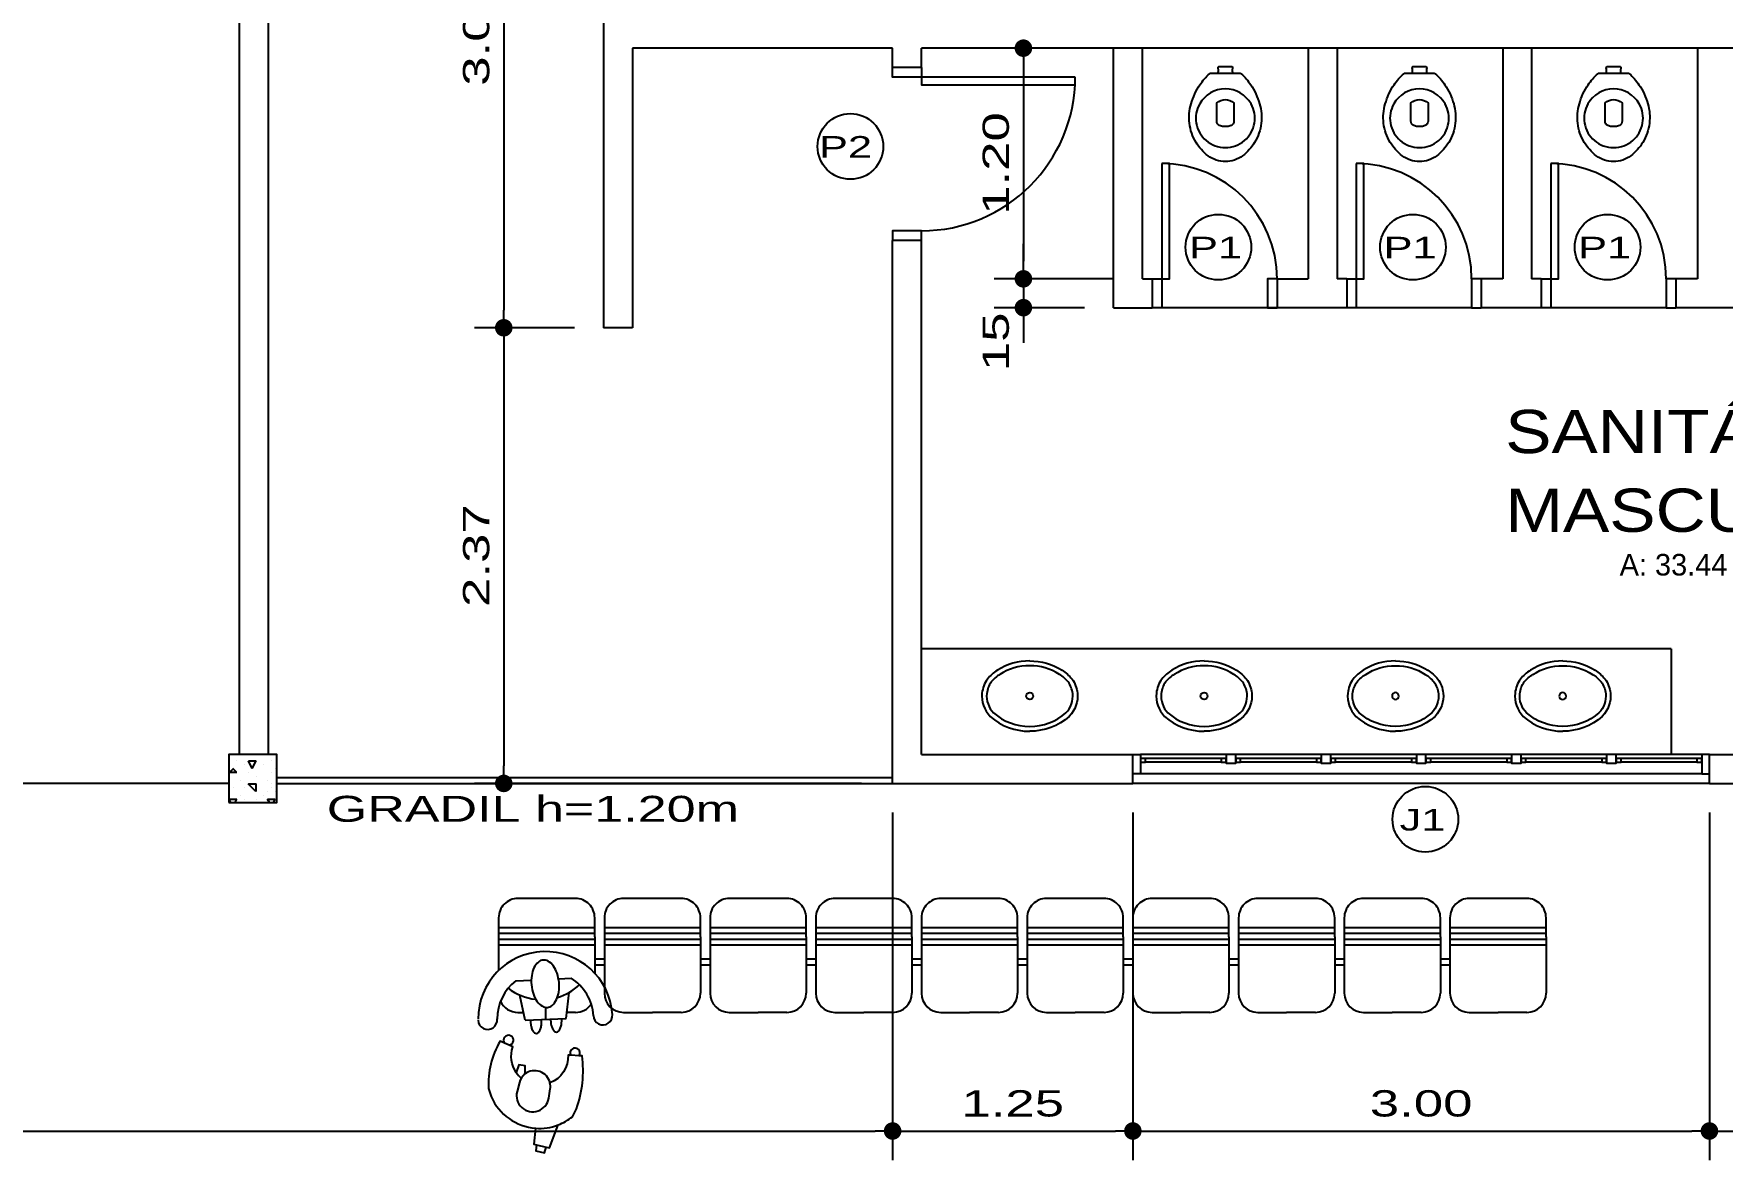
# Model space of a CAD drawing. Extents: x -13.6 to 37.9, y -332.9 to -283.8.
# Drawn here: x 13.56 to 22.35, y -313.26 to -307.4 of the extents above; entities that cross this region are included whole.
import ezdxf
from ezdxf.enums import TextEntityAlignment as Align

# ---------------------------------------------------------------- set-up
doc = ezdxf.new("R2010")
doc.units = 0
doc.header["$LTSCALE"] = 0.525
doc.header["$MEASUREMENT"] = 0
doc.header["$PDSIZE"] = -5
doc.layers.get('0').update_dxf_attribs({"linetype": 'CONTINUOUS'})
doc.layers.get('DEFPOINTS').update_dxf_attribs({"linetype": 'CONTINUOUS'})
for name, color, linetype in [('COTA', 13, 'CONTINUOUS'), ('EQUIP', 1, 'CONTINUOUS'), ('EQUIP_I', 13, 'CONTINUOUS'), ('ESPECARQ', 1, 'CONTINUOUS'), ('ESQUADRIA', 2, 'CONTINUOUS'), ('FOLHA', 1, 'CONTINUOUS'), ('INDCORTE', 2, 'CONTINUOUS'), ('LINVISTA', 13, 'CONTINUOUS'), ('MOBIL', 1, 'CONTINUOUS'), ('MOBIL_I', 13, 'CONTINUOUS'), ('MURO', 3, 'CONTINUOUS'), ('PAREDE', 6, 'CONTINUOUS'), ('PILARES', 5, 'CONTINUOUS'), ('PLANTA', 1, 'CONTINUOUS'), ('REG120-160', 5, 'CONTINUOUS'), ('REG60-100', 2, 'CONTINUOUS'), ('UNIDADE', 4, 'CONTINUOUS')]:
    doc.layers.add(name, color=color, linetype=linetype)
doc.styles.add('REGUA100', font='romnswin', dxfattribs={"width": 1.2})
doc.styles.add('REGUA120', font='romnswin', dxfattribs={"width": 1.2})
doc.styles.add('REGUA60', font='romnswin', dxfattribs={"width": 1.5})
doc.styles.add('REGUA80', font='romnswin', dxfattribs={"width": 1.5})
doc.dimstyles.new('STANDARD$0', dxfattribs={"dimscale": 0.05, "dimtxt": 1.8, "dimasz": 1.2, "dimexe": 2, "dimexo": 2, "dimgap": 0.98, "dimtad": 1, "dimrnd": 0.5, "dimzin": 0, "dimdsep": 46, "dimtxsty": 'REGUA80', "dimblk1": 'DOT', "dimblk2": 'DOT', "dimsah": 1, "dimcen": 4, "dimdle": 4, "dimclrd": 22, "dimclre": 22, "dimclrt": 2, "dimadec": 0, "dimazin": 0, "dimtfac": 1, "dimtmove": 0, "dimatfit": 3, "dimldrblk": 'DOT', "dimfxl": 1, "dimtolj": 1, "dimtzin": 0, "dimarcsym": 0})

# ---------------------------------------------------------------- blocks, each defined once
blk = doc.blocks.new('SAL37S_2')
at = {"layer": 'EQUIP_I', "ltscale": 3}
for points in [[(0.02, -10, 0.145827), (-16.81, -14.87, 0.090827), (-22, -19.4, 0.12568), (-24.84, -26.73, 0.221372), (-20.58, -38.81, 0.186059), (0.02, -46.55, 0.186059)], [(-0.02, -10, -0.145827), (16.81, -14.87, -0.090827), (22, -19.4, -0.12568), (24.84, -26.73, -0.221372), (20.58, -38.81, -0.186059), (-0.02, -46.55, -0.186059)]]:
    blk.add_lwpolyline(points, format="xyb", dxfattribs=at)
blk.add_lwpolyline([(0, -12.5, 0.14623), (-15.5, -17, 0.09047), (-20, -20.9, 0.123903), (-22.35, -27, 0.21906), (-18.85, -37, 0.185248), (0, -44.05, 0.185248), (18.85, -37, 0.21906), (22.35, -27, 0.123903), (20, -20.9, 0.09047), (15.5, -17, 0.14623)], format="xyb", close=True, dxfattribs=at)
blk.add_circle((0, -28.25), 1.8, dxfattribs=at)
blk = doc.blocks.new('SAP7S__2')
at = {"layer": 'EQUIP', "color": 0, "linetype": 'ByBlock', "ltscale": 3}
blk.add_lwpolyline([(-4.36, -13), (-6.93, -13), (-7.45, -13, 0.207706), (-8.2, -13.3, 0.059368), (-13.2, -19, 0.082654), (-17.8, -29, 0.104255), (-18.65, -39, 0.107708), (-15.25, -49, 0.088187), (-9, -56, 0.163426), (0, -59, 0.163426), (9, -56, 0.088187), (15.25, -49, 0.107708), (18.65, -39, 0.104255), (17.8, -29, 0.082654), (13.2, -19, 0.059368), (8.2, -13.3, 0.207706), (7.45, -13), (6.93, -13), (4.36, -13, -0.380199), (3.6, -12.2), (3.6, -11.1, -0.087349), (3.7, -10.7, 0.172037), (3.7, -9.83, 0.102747), (3.57, -9.63, 0.167994), (3.15, -9.5), (0, -9.5), (-3.15, -9.5, 0.167994), (-3.57, -9.63, 0.102747), (-3.7, -9.83, 0.172037), (-3.7, -10.7, -0.087349), (-3.6, -11.1), (-3.6, -12.2, -0.380199)], format="xyb", close=True, dxfattribs=at)
at = {"layer": 'EQUIP_I', "ltscale": 3}
blk.add_line((4.36, -13), (-4.36, -13), dxfattribs=at)
for points in [[(0, -21.2, -0.268395), (13.35, -29, -0.179674), (15.1, -39, -0.170707), (10, -48.05, -0.179561), (0, -51.75, -0.179561), (-10, -48.05, -0.170707), (-15.1, -39, -0.179674), (-13.35, -29, -0.268395)], [(-3, -40.25, 0.183333), (3, -40.25, 0.302776), (4.45, -38), (4.45, -28.4, 0.370787), (-4.45, -28.4), (-4.45, -38, 0.302776)]]:
    blk.add_lwpolyline(points, format="xyb", close=True, dxfattribs=at)
blk = doc.blocks.new('_DOT')
at = {"color": 0, "linetype": 'ByBlock'}
blk.add_line((-0.5, 0), (-1, 0), dxfattribs=at)
at = {"color": 0, "linetype": 'ByBlock', "const_width": 0.5}
blk.add_lwpolyline([(-0.25, 0, 1), (0.25, 0, 1)], format="xyb", close=True, dxfattribs=at)
blk = doc.blocks.new('*D85')
at = {"color": 22, "linetype": 'ByBlock', "ltscale": 3}
for p, q in [((18.0285, -311.4539), (18.0285, -313.2622)), ((5.5697, -313.1102), (17.9373, -313.1102))]:
    blk.add_line(p, q, dxfattribs=at)
at = {"layer": 'DEFPOINTS', "color": 0, "linetype": 'ByBlock', "ltscale": 3}
for p in [(5.4785, -311.3019), (18.0285, -311.3019), (18.0285, -313.1102)]:
    blk.add_point(p, dxfattribs=at)
at = {"color": 22, "linetype": 'ByBlock', "ltscale": 3, "xscale": 0.09119999999999999, "yscale": 0.09119999999999999, "zscale": 0.09119999999999999, "rotation": 180}
blk.add_blockref('_DOT', (5.4785, -313.1102), dxfattribs=at)
at = {"color": 22, "linetype": 'ByBlock', "ltscale": 3, "xscale": 0.09119999999999999, "yscale": 0.09119999999999999, "zscale": 0.09119999999999999}
blk.add_blockref('_DOT', (18.0285, -313.1102), dxfattribs=at)
at = {"color": 2, "linetype": 'ByBlock', "ltscale": 3, "insert": (11.7535, -312.9673), "char_height": 0.1368, "attachment_point": 5, "style": 'REGUA80'}
blk.add_mtext('\\A1;12.55', dxfattribs=at)
blk = doc.blocks.new('COTAPT')
at = {"color": 0, "linetype": 'ByBlock', "ltscale": 3}
blk.add_line((0, 0), (200, 0), dxfattribs=at)
at = {"color": 6, "linetype": 'ByBlock', "ltscale": 3}
blk.add_lwpolyline([(-20, 20), (20, 20), (20, -20), (-20, -20)], close=True, dxfattribs=at)
blk = doc.blocks.new('*D86')
at = {"color": 22, "linetype": 'ByBlock', "ltscale": 3}
for p, q in [((19.2785, -311.4539), (19.2785, -313.2622)), ((18.1197, -313.1102), (19.1873, -313.1102))]:
    blk.add_line(p, q, dxfattribs=at)
at = {"layer": 'DEFPOINTS', "color": 0, "linetype": 'ByBlock', "ltscale": 3}
for p in [(18.0285, -311.3019), (19.2785, -311.3019), (19.2785, -313.1102)]:
    blk.add_point(p, dxfattribs=at)
at = {"color": 22, "linetype": 'ByBlock', "ltscale": 3, "xscale": 0.09119999999999999, "yscale": 0.09119999999999999, "zscale": 0.09119999999999999, "rotation": 180}
blk.add_blockref('_DOT', (18.0285, -313.1102), dxfattribs=at)
at = {"color": 22, "linetype": 'ByBlock', "ltscale": 3, "xscale": 0.09119999999999999, "yscale": 0.09119999999999999, "zscale": 0.09119999999999999}
blk.add_blockref('_DOT', (19.2785, -313.1102), dxfattribs=at)
at = {"color": 2, "linetype": 'ByBlock', "ltscale": 3, "insert": (18.6535, -312.9673), "char_height": 0.1368, "attachment_point": 5, "style": 'REGUA80'}
blk.add_mtext('\\A1;1.25', dxfattribs=at)
blk = doc.blocks.new('*D87')
at = {"color": 22, "linetype": 'ByBlock', "ltscale": 3}
for p, q in [((22.2785, -311.4539), (22.2785, -313.2622)), ((19.3697, -313.1102), (22.1873, -313.1102))]:
    blk.add_line(p, q, dxfattribs=at)
at = {"layer": 'DEFPOINTS', "color": 0, "linetype": 'ByBlock', "ltscale": 3}
for p in [(19.2785, -311.3019), (22.2785, -311.3019), (22.2785, -313.1102)]:
    blk.add_point(p, dxfattribs=at)
at = {"color": 22, "linetype": 'ByBlock', "ltscale": 3, "xscale": 0.09119999999999999, "yscale": 0.09119999999999999, "zscale": 0.09119999999999999, "rotation": 180}
blk.add_blockref('_DOT', (19.2785, -313.1102), dxfattribs=at)
at = {"color": 22, "linetype": 'ByBlock', "ltscale": 3, "xscale": 0.09119999999999999, "yscale": 0.09119999999999999, "zscale": 0.09119999999999999}
blk.add_blockref('_DOT', (22.2785, -313.1102), dxfattribs=at)
at = {"color": 2, "linetype": 'ByBlock', "ltscale": 3, "insert": (20.7785, -312.9673), "char_height": 0.1368, "attachment_point": 5, "style": 'REGUA80'}
blk.add_mtext('\\A1;3.00', dxfattribs=at)
blk = doc.blocks.new('*D104')
at = {"color": 22, "linetype": 'ByBlock', "ltscale": 3}
for p, q in [((18.709, -307.5681), (18.709, -308.5857)), ((19.1765, -308.6769), (18.557, -308.6769))]:
    blk.add_line(p, q, dxfattribs=at)
at = {"layer": 'DEFPOINTS', "color": 0, "linetype": 'ByBlock', "ltscale": 3}
for p in [(18.7017, -307.4769), (18.709, -308.6769), (19.3285, -308.6769)]:
    blk.add_point(p, dxfattribs=at)
at = {"color": 22, "linetype": 'ByBlock', "ltscale": 3, "xscale": 0.09119999999999999, "yscale": 0.09119999999999999, "zscale": 0.09119999999999999}
for p, rotation in [((18.709, -307.4769), 90), ((18.709, -308.6769), 270)]:
    blk.add_blockref('_DOT', p, dxfattribs=dict(at, rotation=rotation))
at = {"color": 2, "linetype": 'ByBlock', "ltscale": 3, "insert": (18.5661, -308.0769), "char_height": 0.1368, "attachment_point": 5, "rotation": 90, "style": 'REGUA80'}
blk.add_mtext('\\A1;1.20', dxfattribs=at)
blk = doc.blocks.new('*D105')
at = {"color": 22, "linetype": 'ByBlock', "ltscale": 3}
for p, q in [((18.709, -308.5857), (18.709, -308.4945)), ((18.709, -308.6769), (18.709, -308.8269)), ((19.0265, -308.8269), (18.557, -308.8269)), ((18.709, -308.9181), (18.709, -309.0093))]:
    blk.add_line(p, q, dxfattribs=at)
at = {"layer": 'DEFPOINTS', "color": 0, "linetype": 'ByBlock', "ltscale": 3}
for p in [(19.3285, -308.6769), (18.709, -308.8269), (19.1785, -308.8269)]:
    blk.add_point(p, dxfattribs=at)
at = {"color": 22, "linetype": 'ByBlock', "ltscale": 3, "xscale": 0.09119999999999999, "yscale": 0.09119999999999999, "zscale": 0.09119999999999999}
for p, rotation in [((18.709, -308.6769), 270), ((18.709, -308.8269), 90)]:
    blk.add_blockref('_DOT', p, dxfattribs=dict(at, rotation=rotation))
at = {"color": 2, "linetype": 'ByBlock', "ltscale": 3, "insert": (18.5658, -309.0047), "char_height": 0.1368, "attachment_point": 5, "rotation": 90, "style": 'REGUA80'}
blk.add_mtext('\\A1;{15}', dxfattribs=at)
blk = doc.blocks.new('*D116')
at = {"color": 22, "linetype": 'ByBlock', "ltscale": 3}
for p, q in [((16.3827, -305.8791), (15.8632, -305.8791)), ((16.0152, -305.9703), (16.0152, -308.8403)), ((16.3827, -308.9315), (15.8632, -308.9315))]:
    blk.add_line(p, q, dxfattribs=at)
at = {"layer": 'DEFPOINTS', "color": 0, "linetype": 'ByBlock', "ltscale": 3}
for p in [(16.5347, -305.8791), (16.0152, -308.9315), (16.5347, -308.9315)]:
    blk.add_point(p, dxfattribs=at)
at = {"color": 22, "linetype": 'ByBlock', "ltscale": 3, "xscale": 0.09119999999999999, "yscale": 0.09119999999999999, "zscale": 0.09119999999999999}
for p, rotation in [((16.0152, -305.8791), 90), ((16.0152, -308.9315), 270)]:
    blk.add_blockref('_DOT', p, dxfattribs=dict(at, rotation=rotation))
at = {"color": 2, "linetype": 'ByBlock', "ltscale": 3, "insert": (15.8723, -307.4053), "char_height": 0.1368, "attachment_point": 5, "rotation": 90, "style": 'REGUA80'}
blk.add_mtext('\\A1;3.05', dxfattribs=at)
blk = doc.blocks.new('*D118')
at = {"color": 22, "linetype": 'ByBlock', "ltscale": 3}
for p, q in [((16.0152, -309.0227), (16.0152, -311.2107)), ((17.8765, -311.3019), (15.8632, -311.3019))]:
    blk.add_line(p, q, dxfattribs=at)
at = {"layer": 'DEFPOINTS', "color": 0, "linetype": 'ByBlock', "ltscale": 3}
for p in [(16.5347, -308.9315), (16.0152, -311.3019), (18.0285, -311.3019)]:
    blk.add_point(p, dxfattribs=at)
at = {"color": 22, "linetype": 'ByBlock', "ltscale": 3, "xscale": 0.09119999999999999, "yscale": 0.09119999999999999, "zscale": 0.09119999999999999}
for p, rotation in [((16.0152, -308.9315), 90), ((16.0152, -311.3019), 270)]:
    blk.add_blockref('_DOT', p, dxfattribs=dict(at, rotation=rotation))
at = {"color": 2, "linetype": 'ByBlock', "ltscale": 3, "insert": (15.8723, -310.1167), "char_height": 0.1368, "attachment_point": 5, "rotation": 90, "style": 'REGUA80'}
blk.add_mtext('\\A1;2.37', dxfattribs=at)
blk = doc.blocks.new('INDUNI1')
at = {"color": 0, "ltscale": 3, "style": 'REGUA100', "width": 1.2, "flags": 8}
for tag, p in [('NOME1', (0, 0)), ('NOME2', (0, -4.29))]:
    blk.add_attdef(tag, text='', height=2.5, dxfattribs=at).set_placement(p, align=Align.CENTER)
at = {"layer": 'ESPECARQ', "color": 2, "ltscale": 3, "style": 'REGUA60'}
blk.add_attdef('AREA', text='', height=1.5, dxfattribs=at).set_placement((0, -7.81), align=Align.CENTER)
at = {"layer": 'ESPECARQ', "color": 2, "ltscale": 3, "style": 'REGUA60', "flags": 8}
for tag, p in [('PISO', (0, -10.31)), ('REVPAR', (0, -12.81)), ('PEDIR', (0, -15.31))]:
    blk.add_attdef(tag, text='', height=1.5, dxfattribs=at).set_placement(p, align=Align.CENTER)
blk = doc.blocks.new('ACCAL4_2')
at = {"color": 0, "ltscale": 3}
blk.add_lwpolyline([(4.07, 23.39, 0.117559), (-23.55, 21.44), (-23.37, 19.9, 1.794117), (-22.84, 15.59), (-22.68, 14.21, -0.321116), (-6.83, 7.42, 0.545317), (-9.14, -6.19), (-13.24, -6.86), (-13.24, -10.17), (-9.07, -10.77, -0.242309), (-22, -14.84), (-22.5, -16.95, 3.747766), (-23.09, -19.42), (-23.67, -21.87, 0.147922), (1.68, -23.52), (5.52, -21.41, 0.279576), (17.72, 4.12), (26.01, 4.69), (26.09, 6.13), (29.19, 6.32), (29.49, 10.94), (26.37, 11.32), (26.45, 12.99), (14, 15.38, 0.079312), (8.49, 21.98)], format="xyb", close=True, dxfattribs=at)
at = {"layer": 'MOBIL_I', "ltscale": 3}
for p, q in [((-23.37, 19.9), (-22.84, 15.59)), ((26.09, 6.13), (26.37, 11.32)), ((1.14, 8.15), (-3.71, 8.08)), ((-4.23, -8.31), (0.61, -8.69)), ((-22.5, -16.95), (-23.09, -19.42))]:
    blk.add_line(p, q, dxfattribs=at)
for centre, radius, start, end in [((-9.43, 1.41), 27.28, 5.69831, 30.79846), ((-3.6, -0.13), 8.21, 90.78665, 113.18144), ((1.26, -0.28), 8.43, 265.57418, 90.78665), ((-3.6, -0.13), 8.21, 227.59899, 265.57418), ((-19.49, -0.25), 14.8, 314.73283, 329.67368)]:
    blk.add_arc(centre, radius, start, end, dxfattribs=at)
blk = doc.blocks.new('*X164')
at = {"color": 0, "ltscale": 3}
for p, q in [((-10.58, -320.56), (-10.58, -320.56)), ((-10.5, -320.6), (-10.52, -320.56)), ((-10.52, -320.56), (-10.48, -320.56)), ((-10.5, -320.6), (-10.48, -320.56)), ((-10.4, -320.56), (-10.4, -320.56)), ((-10.62, -320.6214), (-10.6, -320.6014)), ((-10.62, -320.62), (-10.58, -320.62)), ((-10.62, -320.64), (-10.62, -320.64)), ((-10.5815, -320.62), (-10.6015, -320.6)), ((-10.56, -320.66), (-10.56, -320.66)), ((-10.54, -320.58), (-10.54, -320.58)), ((-10.52, -320.62), (-10.52, -320.62)), ((-10.48, -320.64), (-10.48, -320.64)), ((-10.44, -320.58), (-10.44, -320.58)), ((-10.42, -320.66), (-10.42, -320.66)), ((-10.4, -320.62), (-10.4, -320.62)), ((-10.38, -320.6), (-10.38, -320.6)), ((-10.6, -320.7), (-10.6, -320.7)), ((-10.56, -320.74), (-10.56, -320.74)), ((-10.54, -320.7), (-10.54, -320.7)), ((-10.4815, -320.72), (-10.5215, -320.68)), ((-10.52, -320.68), (-10.48, -320.68)), ((-10.48, -320.72), (-10.48, -320.68)), ((-10.44, -320.74), (-10.44, -320.74)), ((-10.42, -320.72), (-10.42, -320.72)), ((-10.4, -320.68), (-10.4, -320.68)), ((-10.4, -320.7), (-10.4, -320.7)), ((-10.38, -320.72), (-10.38, -320.72)), ((-10.6111, -320.7778), (-10.62, -320.76)), ((-10.62, -320.76), (-10.58, -320.76)), ((-10.5889, -320.7778), (-10.58, -320.76)), ((-10.54, -320.76), (-10.54, -320.76)), ((-10.48, -320.76), (-10.48, -320.76)), ((-10.4111, -320.7778), (-10.42, -320.76)), ((-10.42, -320.76), (-10.4, -320.76)), ((-10.4, -320.76), (-10.38, -320.76)), ((-10.3889, -320.7778), (-10.38, -320.76))]:
    blk.add_line(p, q, dxfattribs=at)
blk = doc.blocks.new('*D165')
at = {"color": 22, "linetype": 'ByBlock', "ltscale": 3}
for p, q in [((24.2742, -311.5539), (24.2742, -313.2622)), ((22.3697, -313.1102), (24.183, -313.1102))]:
    blk.add_line(p, q, dxfattribs=at)
at = {"layer": 'DEFPOINTS', "color": 0, "linetype": 'ByBlock', "ltscale": 3}
for p in [(22.2785, -311.3019), (24.2742, -311.4019), (24.2742, -313.1102)]:
    blk.add_point(p, dxfattribs=at)
at = {"color": 22, "linetype": 'ByBlock', "ltscale": 3, "xscale": 0.09119999999999999, "yscale": 0.09119999999999999, "zscale": 0.09119999999999999, "rotation": 180}
blk.add_blockref('_DOT', (22.2785, -313.1102), dxfattribs=at)
at = {"color": 22, "linetype": 'ByBlock', "ltscale": 3, "xscale": 0.09119999999999999, "yscale": 0.09119999999999999, "zscale": 0.09119999999999999}
blk.add_blockref('_DOT', (24.2742, -313.1102), dxfattribs=at)
at = {"color": 2, "linetype": 'ByBlock', "ltscale": 3, "insert": (23.2763, -312.9673), "char_height": 0.1368, "attachment_point": 5, "style": 'REGUA80'}
blk.add_mtext('\\A1;2.00', dxfattribs=at)

msp = doc.modelspace()

# ---------------------------------------------------------------- linework, layer by layer
at = {"layer": 'ESQUADRIA', "color": 1, "ltscale": 3}
for p, q in [((22.2385, -311.1519), (19.3185, -311.1519)), ((19.7385, -311.1719), (19.3435, -311.1719)), ((20.2335, -311.1719), (19.8385, -311.1719)), ((20.7285, -311.1719), (20.3335, -311.1719)), ((21.2235, -311.1719), (20.8285, -311.1719)), ((21.7185, -311.1719), (21.3235, -311.1719)), ((22.2135, -311.1719), (21.8185, -311.1719)), ((22.2385, -311.2519), (19.3185, -311.2519)), ((19.7385, -311.1919), (19.3435, -311.1919)), ((20.2335, -311.1919), (19.8385, -311.1919)), ((20.7285, -311.1919), (20.3335, -311.1919)), ((21.2235, -311.1919), (20.8285, -311.1919)), ((21.7185, -311.1919), (21.3235, -311.1919)), ((22.2135, -311.1919), (21.8185, -311.1919))]:
    msp.add_line(p, q, dxfattribs=at)
at = {"layer": 'ESQUADRIA', "ltscale": 3}
for points in [[(18.1785, -307.5769), (18.1785, -307.6269), (18.0285, -307.6269), (18.0285, -307.5769)], [(18.1785, -308.4769), (18.1785, -308.4269), (18.0285, -308.4269), (18.0285, -308.4769)], [(19.3785, -308.6769), (19.4285, -308.6769), (19.4285, -308.8269), (19.3785, -308.8269)], [(20.0285, -308.6769), (19.9785, -308.6769), (19.9785, -308.8269), (20.0285, -308.8269)], [(20.391, -308.6769), (20.441, -308.6769), (20.441, -308.8269), (20.391, -308.8269)], [(21.091, -308.6769), (21.041, -308.6769), (21.041, -308.8269), (21.091, -308.8269)], [(21.4035, -308.6769), (21.4535, -308.6769), (21.4535, -308.8269), (21.4035, -308.8269)], [(22.1035, -308.6769), (22.0535, -308.6769), (22.0535, -308.8269), (22.1035, -308.8269)], [(19.2785, -311.1519), (19.3185, -311.1519), (19.3185, -311.2519), (19.2785, -311.2519)], [(22.2785, -311.1519), (22.2385, -311.1519), (22.2385, -311.2519), (22.2785, -311.2519)]]:
    msp.add_lwpolyline(points, dxfattribs=at)
for points in [[(18.9785, -307.6269), (18.1785, -307.6269), (18.1785, -307.6669), (18.9785, -307.6669)], [(19.4285, -308.0769), (19.4285, -308.6769), (19.4685, -308.6769), (19.4685, -308.0769)], [(20.441, -308.0769), (20.441, -308.6769), (20.481, -308.6769), (20.481, -308.0769)], [(21.4535, -308.0769), (21.4535, -308.6769), (21.4935, -308.6769), (21.4935, -308.0769)], [(19.3185, -311.1919), (19.3435, -311.1919), (19.3435, -311.1719), (19.3185, -311.1719)], [(19.7635, -311.1719), (19.7385, -311.1719), (19.7385, -311.1919), (19.7635, -311.1919)], [(19.8135, -311.1519), (19.7635, -311.1519), (19.7635, -311.1969), (19.8135, -311.1969)], [(19.8135, -311.1919), (19.8385, -311.1919), (19.8385, -311.1719), (19.8135, -311.1719)], [(20.2585, -311.1719), (20.2335, -311.1719), (20.2335, -311.1919), (20.2585, -311.1919)], [(20.3085, -311.1519), (20.2585, -311.1519), (20.2585, -311.1969), (20.3085, -311.1969)], [(20.3085, -311.1919), (20.3335, -311.1919), (20.3335, -311.1719), (20.3085, -311.1719)], [(20.7535, -311.1719), (20.7285, -311.1719), (20.7285, -311.1919), (20.7535, -311.1919)], [(20.8035, -311.1519), (20.7535, -311.1519), (20.7535, -311.1969), (20.8035, -311.1969)], [(20.8035, -311.1919), (20.8285, -311.1919), (20.8285, -311.1719), (20.8035, -311.1719)], [(21.2485, -311.1719), (21.2235, -311.1719), (21.2235, -311.1919), (21.2485, -311.1919)], [(21.2985, -311.1519), (21.2485, -311.1519), (21.2485, -311.1969), (21.2985, -311.1969)], [(21.2985, -311.1919), (21.3235, -311.1919), (21.3235, -311.1719), (21.2985, -311.1719)], [(21.7435, -311.1719), (21.7185, -311.1719), (21.7185, -311.1919), (21.7435, -311.1919)], [(21.7935, -311.1519), (21.7435, -311.1519), (21.7435, -311.1969), (21.7935, -311.1969)], [(21.7935, -311.1919), (21.8185, -311.1919), (21.8185, -311.1719), (21.7935, -311.1719)], [(22.2385, -311.1719), (22.2135, -311.1719), (22.2135, -311.1919), (22.2385, -311.1919)]]:
    msp.add_lwpolyline(points, close=True, dxfattribs=at)
at = {"layer": 'ESQUADRIA', "color": 1, "ltscale": 3}
msp.add_lwpolyline([(22.2785, -311.3019), (22.2785, -311.3019), (19.2785, -311.3019), (19.2785, -311.3019)], dxfattribs=at)
at = {"layer": 'FOLHA', "linetype": 'Continuous'}
msp.add_line((22.0785, -310.6019), (18.1785, -310.6019), dxfattribs=at)
at = {"layer": 'FOLHA', "ltscale": 3}
for p, q in [((22.0785, -310.6019), (22.0785, -311.1519)), ((15.9785, -312.1005), (15.9785, -312.2751)), ((16.4785, -312.1005), (16.4785, -312.2893)), ((16.5285, -312.1005), (16.5285, -312.3929)), ((17.0285, -312.1005), (17.0285, -312.3929)), ((17.0785, -312.1005), (17.0785, -312.3929)), ((17.5785, -312.1005), (17.5785, -312.3929)), ((17.6285, -312.1005), (17.6285, -312.3929)), ((18.1285, -312.1005), (18.1285, -312.3929)), ((18.1785, -312.1005), (18.1785, -312.3929)), ((18.6785, -312.1005), (18.6785, -312.3929)), ((18.7285, -312.1005), (18.7285, -312.3929)), ((19.2285, -312.1005), (19.2285, -312.3929)), ((19.2785, -312.1005), (19.2785, -312.3929)), ((19.7785, -312.1005), (19.7785, -312.3929)), ((19.8285, -312.1005), (19.8285, -312.3929)), ((20.3285, -312.1005), (20.3285, -312.3929)), ((20.3785, -312.1005), (20.3785, -312.3929)), ((20.8785, -312.1005), (20.8785, -312.3929)), ((20.9285, -312.1005), (20.9285, -312.3929)), ((21.4285, -312.1005), (21.4285, -312.3929)), ((16.0785, -312.4929), (16.1084, -312.4929)), ((16.3785, -312.4929), (16.3338, -312.4929)), ((16.6285, -312.4929), (16.7785, -312.4929)), ((16.9285, -312.4929), (16.7785, -312.4929)), ((17.1785, -312.4929), (17.3285, -312.4929)), ((17.4785, -312.4929), (17.3285, -312.4929)), ((17.7285, -312.4929), (17.8785, -312.4929)), ((18.0285, -312.4929), (17.8785, -312.4929)), ((18.2785, -312.4929), (18.4285, -312.4929)), ((18.5785, -312.4929), (18.4285, -312.4929)), ((18.8285, -312.4929), (18.9785, -312.4929)), ((19.1285, -312.4929), (18.9785, -312.4929)), ((19.3785, -312.4929), (19.5285, -312.4929)), ((19.6785, -312.4929), (19.5285, -312.4929)), ((19.9285, -312.4929), (20.0785, -312.4929)), ((20.2285, -312.4929), (20.0785, -312.4929)), ((20.4785, -312.4929), (20.6285, -312.4929)), ((20.7785, -312.4929), (20.6285, -312.4929)), ((21.0285, -312.4929), (21.1785, -312.4929)), ((21.3285, -312.4929), (21.1785, -312.4929))]:
    msp.add_line(p, q, dxfattribs=at)
for points in [[(16.4785, -312.1005), (16.4785, -312.0005, 0.414214), (16.3785, -311.9005), (16.0785, -311.9005, 0.414214), (15.9785, -312.0005), (15.9785, -312.1005)], [(17.0285, -312.1005), (17.0285, -312.0005, 0.414214), (16.9285, -311.9005), (16.6285, -311.9005, 0.414214), (16.5285, -312.0005), (16.5285, -312.1005)], [(17.5785, -312.1005), (17.5785, -312.0005, 0.414214), (17.4785, -311.9005), (17.1785, -311.9005, 0.414214), (17.0785, -312.0005), (17.0785, -312.1005)], [(18.1285, -312.1005), (18.1285, -312.0005, 0.414214), (18.0285, -311.9005), (17.7285, -311.9005, 0.414214), (17.6285, -312.0005), (17.6285, -312.1005)], [(18.6785, -312.1005), (18.6785, -312.0005, 0.414214), (18.5785, -311.9005), (18.2785, -311.9005, 0.414214), (18.1785, -312.0005), (18.1785, -312.1005)], [(19.2285, -312.1005), (19.2285, -312.0005, 0.414214), (19.1285, -311.9005), (18.8285, -311.9005, 0.414214), (18.7285, -312.0005), (18.7285, -312.1005)], [(19.7785, -312.1005), (19.7785, -312.0005, 0.414214), (19.6785, -311.9005), (19.3785, -311.9005, 0.414214), (19.2785, -312.0005), (19.2785, -312.1005)], [(20.3285, -312.1005), (20.3285, -312.0005, 0.414214), (20.2285, -311.9005), (19.9285, -311.9005, 0.414214), (19.8285, -312.0005), (19.8285, -312.1005)], [(20.8785, -312.1005), (20.8785, -312.0005, 0.414214), (20.7785, -311.9005), (20.4785, -311.9005, 0.414214), (20.3785, -312.0005), (20.3785, -312.1005)], [(21.4285, -312.1005), (21.4285, -312.0005, 0.414214), (21.3285, -311.9005), (21.0285, -311.9005, 0.414214), (20.9285, -312.0005), (20.9285, -312.1005)]]:
    msp.add_lwpolyline(points, format="xyb", dxfattribs=at)
for points in [[(16.4785, -312.0531), (15.9785, -312.0531)], [(17.0285, -312.0531), (16.5285, -312.0531)], [(17.5785, -312.0531), (17.0785, -312.0531)], [(18.1285, -312.0531), (17.6285, -312.0531)], [(18.6785, -312.0531), (18.1785, -312.0531)], [(19.2285, -312.0531), (18.7285, -312.0531)], [(19.7785, -312.0531), (19.2785, -312.0531)], [(20.3285, -312.0531), (19.8285, -312.0531)], [(20.8785, -312.0531), (20.3785, -312.0531)], [(21.4285, -312.0531), (20.9285, -312.0531)], [(16.4785, -312.0831), (15.9785, -312.0831)], [(16.4785, -312.1131), (15.9785, -312.1131)], [(17.0285, -312.0831), (16.5285, -312.0831)], [(17.0285, -312.1131), (16.5285, -312.1131)], [(17.5785, -312.0831), (17.0785, -312.0831)], [(17.5785, -312.1131), (17.0785, -312.1131)], [(18.1285, -312.0831), (17.6285, -312.0831)], [(18.1285, -312.1131), (17.6285, -312.1131)], [(18.6785, -312.0831), (18.1785, -312.0831)], [(18.6785, -312.1131), (18.1785, -312.1131)], [(19.2285, -312.0831), (18.7285, -312.0831)], [(19.2285, -312.1131), (18.7285, -312.1131)], [(19.7785, -312.0831), (19.2785, -312.0831)], [(19.7785, -312.1131), (19.2785, -312.1131)], [(20.3285, -312.0831), (19.8285, -312.0831)], [(20.3285, -312.1131), (19.8285, -312.1131)], [(20.8785, -312.0831), (20.3785, -312.0831)], [(20.8785, -312.1131), (20.3785, -312.1131)], [(21.4285, -312.0831), (20.9285, -312.0831)], [(21.4285, -312.1131), (20.9285, -312.1131)], [(16.4785, -312.1431), (15.9785, -312.1431)], [(16.5285, -312.2167), (16.4785, -312.2167)], [(17.0285, -312.1431), (16.5285, -312.1431)], [(17.0785, -312.2167), (17.0285, -312.2167)], [(17.5785, -312.1431), (17.0785, -312.1431)], [(17.6285, -312.2167), (17.5785, -312.2167)], [(18.1285, -312.1431), (17.6285, -312.1431)], [(18.1785, -312.2167), (18.1285, -312.2167)], [(18.6785, -312.1431), (18.1785, -312.1431)], [(18.7285, -312.2167), (18.6785, -312.2167)], [(19.2285, -312.1431), (18.7285, -312.1431)], [(19.2785, -312.2167), (19.2285, -312.2167)], [(19.7785, -312.1431), (19.2785, -312.1431)], [(19.8285, -312.2167), (19.7785, -312.2167)], [(20.3285, -312.1431), (19.8285, -312.1431)], [(20.3785, -312.2167), (20.3285, -312.2167)], [(20.8785, -312.1431), (20.3785, -312.1431)], [(20.9285, -312.2167), (20.8785, -312.2167)], [(21.4285, -312.1431), (20.9285, -312.1431)], [(16.5285, -312.2467), (16.4785, -312.2467)], [(17.0785, -312.2467), (17.0285, -312.2467)], [(17.6285, -312.2467), (17.5785, -312.2467)], [(18.1785, -312.2467), (18.1285, -312.2467)], [(18.7285, -312.2467), (18.6785, -312.2467)], [(19.2785, -312.2467), (19.2285, -312.2467)], [(19.8285, -312.2467), (19.7785, -312.2467)], [(20.3785, -312.2467), (20.3285, -312.2467)], [(20.9285, -312.2467), (20.8785, -312.2467)]]:
    msp.add_lwpolyline(points, dxfattribs=at)
for centre, start, end in [((16.6285, -312.3929), 180, 270), ((16.9285, -312.3929), 270, 0), ((17.1785, -312.3929), 180, 270), ((17.4785, -312.3929), 270, 0), ((17.7285, -312.3929), 180, 270), ((18.0285, -312.3929), 270, 0), ((18.2785, -312.3929), 180, 270), ((18.5785, -312.3929), 270, 0), ((18.8285, -312.3929), 180, 270), ((19.1285, -312.3929), 270, 0), ((19.3785, -312.3929), 180, 270), ((19.6785, -312.3929), 270, 0), ((19.9285, -312.3929), 180, 270), ((20.2285, -312.3929), 270, 0), ((20.4785, -312.3929), 180, 270), ((20.7785, -312.3929), 270, 0), ((21.0285, -312.3929), 180, 270), ((21.3285, -312.3929), 270, 0), ((16.0785, -312.3929), 205.16782, 270), ((16.3785, -312.3929), 270, 324.97684)]:
    msp.add_arc(centre, 0.1, start, end, dxfattribs=at)
at = {"layer": 'INDCORTE', "ltscale": 3}
for p, q in [((14.8242, -311.2719), (18.0285, -311.2719)), ((14.8242, -311.3019), (18.0285, -311.3019))]:
    msp.add_line(p, q, dxfattribs=at)
at = {"layer": 'LINVISTA', "ltscale": 3}
for p, q in [((20.0285, -308.8269), (19.4285, -308.8269)), ((21.041, -308.8269), (20.441, -308.8269)), ((22.0535, -308.8269), (21.4535, -308.8269)), ((14.5742, -311.3019), (11.6285, -311.3019))]:
    msp.add_line(p, q, dxfattribs=at)
for centre in [(17.8086, -307.9883), (19.7233, -308.5121), (20.7358, -308.5121), (21.7483, -308.5121), (20.8003, -311.4886)]:
    msp.add_circle(centre, 0.1708, dxfattribs=at)
for centre, radius, start, end in [((18.1785, -307.6269), 0.8, 270, 0), ((19.4285, -308.6769), 0.6, 0, 90), ((20.441, -308.6769), 0.6, 0, 90), ((21.4535, -308.6769), 0.6, 0, 90)]:
    msp.add_arc(centre, radius, start, end, dxfattribs=at)
at = {"layer": 'MURO', "linetype": 'Continuous'}
for p, q in [((14.6285, -303.6519), (14.6285, -311.1519)), ((14.7785, -303.6519), (14.7785, -311.1519)), ((19.1785, -308.8269), (19.1785, -307.4769)), ((19.3285, -308.6769), (19.3285, -307.4769))]:
    msp.add_line(p, q, dxfattribs=at)
at = {"layer": 'MURO', "linetype": 'Continuous', "ltscale": 3}
for p, q in [((20.191, -307.4769), (20.191, -308.6769)), ((20.341, -307.4769), (20.341, -308.6769)), ((21.2035, -307.4769), (21.2035, -308.6769)), ((21.3535, -307.4769), (21.3535, -308.6769)), ((22.216, -307.4769), (22.216, -308.6769))]:
    msp.add_line(p, q, dxfattribs=at)
at = {"layer": 'MURO', "ltscale": 3}
for p, q in [((19.3285, -308.6769), (19.3785, -308.6769)), ((19.3785, -308.6769), (19.3785, -308.8269)), ((20.0285, -308.6769), (20.0285, -308.8269)), ((20.0285, -308.6769), (20.191, -308.6769)), ((20.391, -308.6769), (20.341, -308.6769)), ((20.391, -308.6769), (20.391, -308.8269)), ((21.2035, -308.6769), (21.091, -308.6769)), ((21.091, -308.6769), (21.091, -308.8269)), ((21.4035, -308.6769), (21.3535, -308.6769)), ((21.4035, -308.6769), (21.4035, -308.8269)), ((22.216, -308.6769), (22.1035, -308.6769)), ((22.1035, -308.6769), (22.1035, -308.8269)), ((19.1785, -308.8269), (19.3785, -308.8269)), ((20.391, -308.8269), (20.0285, -308.8269)), ((21.4035, -308.8269), (21.091, -308.8269)), ((22.416, -308.8269), (22.1035, -308.8269))]:
    msp.add_line(p, q, dxfattribs=at)
at = {"layer": 'PAREDE', "linetype": 'Continuous'}
for p, q in [((16.5247, -305.8791), (16.5247, -308.9315)), ((18.0285, -307.4769), (16.6747, -307.4769)), ((16.6747, -307.4769), (16.6747, -308.9315)), ((27.2785, -307.4769), (18.1785, -307.4769)), ((16.6747, -308.9315), (16.5247, -308.9315))]:
    msp.add_line(p, q, dxfattribs=at)
at = {"layer": 'PAREDE', "ltscale": 3}
for p, q in [((18.0285, -307.5769), (18.0285, -307.4769)), ((18.1785, -307.5769), (18.1785, -307.4769)), ((18.1785, -307.5769), (18.0285, -307.5769)), ((18.1785, -308.4769), (18.0285, -308.4769)), ((18.0285, -311.3019), (18.0285, -308.4769)), ((18.1785, -311.1519), (18.1785, -308.4769)), ((18.1785, -311.1519), (19.2785, -311.1519)), ((19.2785, -311.3019), (19.2785, -311.1519)), ((22.2785, -311.3019), (22.2785, -311.1519)), ((22.2785, -311.1519), (24.0242, -311.1519)), ((18.0285, -311.3019), (19.2785, -311.3019)), ((22.2785, -311.3019), (24.0242, -311.3019))]:
    msp.add_line(p, q, dxfattribs=at)
at = {"layer": 'PILARES', "linetype": 'Continuous', "ltscale": 3}
msp.add_lwpolyline([(14.5742, -311.4019), (14.8242, -311.4019), (14.8242, -311.1519), (14.5742, -311.1519)], close=True, dxfattribs=at)
at = {"layer": 'PLANTA', "ltscale": 3}
msp.add_lwpolyline([(16.149, -312.3503, 0.059386), (16.1594, -312.3991, 0.072919), (16.1779, -312.4354, 0.106726), (16.2061, -312.4611, 0.155505), (16.232, -312.4668, 0.155505), (16.2565, -312.4565, 0.106726), (16.2796, -312.4262, 0.072919), (16.2913, -312.3872, 0.059386), (16.2927, -312.3372, 0.059386), (16.2823, -312.2884, 0.072919), (16.2638, -312.2521, 0.106726), (16.2356, -312.2264, 0.155505), (16.2097, -312.2207, 0.155505), (16.1852, -312.231, 0.106726), (16.1621, -312.2614, 0.072919), (16.1504, -312.3004, 0.059386)], format="xyb", close=True, dxfattribs=at)
for points in [[(16.29, -312.3179), (16.3558, -312.3147)], [(16.0675, -312.3286), (16.1482, -312.3247)], [(16.1173, -312.5327), (16.0882, -312.4028)], [(16.3301, -312.5254), (16.3456, -312.3889)], [(16.2237, -312.529), (16.2235, -312.4668)], [(16.1173, -312.5327), (16.3301, -312.5254)]]:
    msp.add_lwpolyline(points, dxfattribs=at)
for points in [[(16.1446, -312.5413, 0.047889), (16.1475, -312.5663, 0.061621), (16.154, -312.5847, 0.102489), (16.165, -312.5989, 0.18318), (16.1747, -312.6024, 0.18318), (16.1843, -312.5985, 0.102489), (16.1947, -312.5839, 0.061621), (16.2004, -312.5652, 0.047889), (16.2023, -312.5401, 0.019743), (16.2017, -312.5298, 0.061621)], [(16.1448, -312.5317, 0.01824), (16.1446, -312.5413, 0.047889)], [(16.2492, -312.5281, 0.0118), (16.2492, -312.5343, 0.047889)], [(16.2492, -312.5343, 0.047889), (16.2521, -312.5593, 0.061621), (16.2585, -312.5777, 0.102489), (16.2696, -312.5919, 0.18318), (16.2793, -312.5954, 0.18318), (16.2888, -312.5915, 0.102489), (16.2993, -312.5769, 0.061621), (16.3049, -312.5582, 0.047889), (16.3068, -312.5332, 0.013312), (16.3065, -312.5262, 0.061621)]]:
    msp.add_lwpolyline(points, format="xyb", dxfattribs=at)
for centre, radius, start, end in [((16.2216, -312.5264), 0.3496, 3.6946, 180.25077), ((16.2216, -312.5264), 0.2507, 3.6946, 57.61906), ((16.2216, -312.5264), 0.2507, 127.92278, 180.25077), ((16.2029, -312.1374), 0.2892, 232.70791, 263.67749), ((16.2029, -312.1374), 0.2892, 286.33732, 312.77483), ((15.9216, -312.5325), 0.0495, 181.54872, 5.84048), ((16.5212, -312.5089), 0.0495, 181.54872, 5.84048)]:
    msp.add_arc(centre, radius, start, end, dxfattribs=at)

# ---------------------------------------------------------------- block references
at = {"layer": 'EQUIP', "ltscale": 3, "yscale": 0.01, "zscale": 0.01}
for name, p, xscale in [('SAP7S__2', (19.7597, -307.4769), -0.01), ('SAP7S__2', (20.7697, -307.4769), -0.01), ('SAP7S__2', (21.7797, -307.4769), -0.01), ('SAL37S_2', (18.7418, -310.5648), 0.01), ('SAL37S_2', (19.6491, -310.5648), 0.01), ('SAL37S_2', (20.6449, -310.5648), -0.01), ('SAL37S_2', (21.5152, -310.5648), -0.01)]:
    msp.add_blockref(name, p, dxfattribs=dict(at, xscale=xscale))
at = {"layer": 'LINVISTA', "ltscale": 3}
msp.add_blockref('*X164', (25.1965, 9.3759), dxfattribs=at)
at = {"layer": 'MOBIL', "ltscale": 3, "xscale": 0.01, "yscale": 0.01, "zscale": 0.01, "rotation": 260.0211401880804}
msp.add_blockref('ACCAL4_2', (16.1608, -312.9141), dxfattribs=at)
at = {"layer": 'UNIDADE', "ltscale": 3, "xscale": 0.075, "yscale": 0.075, "zscale": 0.075}
msp.add_blockref('INDUNI1', (22.2169, -309.6346), dxfattribs=at).add_auto_attribs({'AREA': 'A: 33.44 m2'})

# ---------------------------------------------------------------- texts
at = {"layer": 'REG120-160', "ltscale": 3, "style": 'REGUA120', "width": 1.2}
for s, p in [('SANITÁRIO', (21.2159, -309.5835)), ('MASCULINO', (21.2159, -309.9931))]:
    msp.add_text(s, height=0.225, dxfattribs=at).set_placement(p)
at = {"layer": 'REG60-100', "ltscale": 3, "width": 1.5}
for s, height, style, p in [('P2', 0.1125, 'REGUA60', (17.6454, -308.0467)), ('P1', 0.1125, 'REGUA60', (19.5706, -308.5705)), ('P1', 0.1125, 'REGUA60', (20.5831, -308.5705)), ('P1', 0.1125, 'REGUA60', (21.5956, -308.5705)), ('GRADIL h=1.20m', 0.135, 'REGUA80', (15.0842, -311.5015)), ('J1', 0.1125, 'REGUA60', (20.6663, -311.547))]:
    msp.add_text(s, height=height, dxfattribs=dict(at, style=style)).set_placement(p)

# ---------------------------------------------------------------- dimensions: what is measured, and where the dimension line sits
at = {"layer": 'COTA', "ltscale": 3}
for base, p1, p2, override, picture, middle in [((16.0052, -308.9315), (16.5247, -305.8791), (16.5247, -308.9315), {"dimscale": 0.076, "dimrnd": 0, "dimblk": 'COTAPT'}, '*D116', (15.8623, -307.4053)), ((16.0052, -311.3019), (16.5247, -308.9315), (18.0185, -311.3019), {"dimscale": 0.076, "dimrnd": 0, "dimblk": 'COTAPT', "dimse1": 1, "dimtmove": 1}, '*D118', (15.8623, -310.1167))]:
    dim = msp.add_linear_dim(base=base, p1=p1, p2=p2, angle=90, dimstyle='STANDARD$0', override=override, dxfattribs=at)
    dim.commit()
    dim.dimension.update_dxf_attribs({"geometry": picture, "text_midpoint": middle, "insert": (-0.01, 0)})
dim = msp.add_linear_dim(base=(18.709, -308.6769), p1=(18.7017, -307.4769), p2=(19.3285, -308.6769), angle=90, dimstyle='STANDARD$0', override={"dimscale": 0.076, "dimrnd": 0, "dimblk": 'COTAPT', "dimse1": 1, "dimtmove": 1}, dxfattribs=at)
dim.commit()
dim.dimension.update_dxf_attribs({"geometry": '*D104', "text_midpoint": (18.5661, -308.0769)})
dim = msp.add_linear_dim(base=(18.709, -308.8269), p1=(19.3285, -308.6769), p2=(19.1785, -308.8269), angle=90, text='{15}', dimstyle='STANDARD$0', override={"dimscale": 0.076, "dimrnd": 0, "dimblk": 'COTAPT', "dimse1": 1, "dimtmove": 1}, dxfattribs=at)
dim.commit()
dim.dimension.update_dxf_attribs({"geometry": '*D105', "text_midpoint": (18.7086, -309.0047), "dimtype": 128})
for base, p1, p2, picture, middle in [((18.0285, -313.1102), (5.4785, -311.3019), (18.0285, -311.3019), '*D85', (11.7535, -312.9673)), ((19.2785, -313.1102), (18.0285, -311.3019), (19.2785, -311.3019), '*D86', (18.6535, -312.9673)), ((22.2785, -313.1102), (19.2785, -311.3019), (22.2785, -311.3019), '*D87', (20.7785, -312.9673))]:
    dim = msp.add_linear_dim(base=base, p1=p1, p2=p2, dimstyle='STANDARD$0', override={"dimscale": 0.076, "dimrnd": 0, "dimblk": 'COTAPT', "dimse1": 1, "dimtmove": 1}, dxfattribs=at)
    dim.commit()
    dim.dimension.update_dxf_attribs({"geometry": picture, "text_midpoint": middle})
at = {"layer": 'PILARES', "ltscale": 3}
dim = msp.add_linear_dim(base=(24.2742, -313.1102), p1=(22.2785, -311.3019), p2=(24.2742, -311.4019), dimstyle='STANDARD$0', override={"dimscale": 0.076, "dimrnd": 0.005, "dimblk": 'COTAPT', "dimse1": 1, "dimtmove": 1}, dxfattribs=at)
dim.commit()
dim.dimension.update_dxf_attribs({"geometry": '*D165', "text_midpoint": (23.2763, -312.9673)})

doc.saveas('drawing.dxf')
